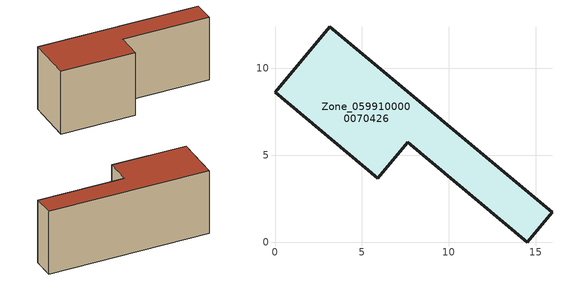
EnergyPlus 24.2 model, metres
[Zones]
Zone_0599100000070426
 floor ground (C_G): 0,8.61 3.15,12.38 15.93,1.72 14.5,0 7.63,5.73 5.92,3.68 z0
 wall outside (C_F): 3.15,12.38 0,8.61 5.92,3.68 7.63,5.73 14.5,0 15.93,1.72 3.15,12.38 z0:6.84
 roof outside (C_R): 15.93,1.72 3.15,12.38 0,8.61 5.92,3.68 7.63,5.73 14.5,0 z6.84
[BUILDING]
Pand.0599100000070426: North Axis=0; Terrain=City; Loads Convergence Tolerance Value=0.04; Temperature Convergence Tolerance Value=0.4; Solar Distribution=FullExterior; Maximum Number of Warmup Days=25; Minimum Number of Warmup Days=1
[Site:Location]
Rotterdam.The.Hague.AP_ZH_NLD Design_Conditions: Latitude=51.96; Longitude=4.45; Time Zone=1; Elevation=-4.5
[SITE:GROUNDTEMPERATURE:BUILDINGSURFACE]
18, 18, 18, 18, 18, 18, 18, 18, 18, 18, 18, 18
[MATERIAL] Thermal Absorptance=0.9; Solar Absorptance=0.7; Visible Absorptance=0.7
Name | Roughness | Thickness | Conductivity | Density | Specific Heat
G.TI.1946 | MediumSmooth | 0.15 | 1 | 540 | 1210
F.TI.1946 | Rough | 0.3 | 0.857143 | 1920 | 840
R.TI.1946 | MediumRough | 0.2 | 0.1 | 1500 | 1000
[CONSTRUCTION]
C_G: G.TI.1946
C_F: F.TI.1946
C_R: R.TI.1946
[ZONE]
Zone_0599100000070426: Type=1; Multiplier=1; Ceiling Height=Autocalculate; Volume=Autocalculate; Floor Area=autocalculate; Part of Total Floor Area=Yes
[ZONEINFILTRATION:DESIGNFLOWRATE]
Infil_Zone_0599100000070426: Zone or ZoneList or Space or SpaceList=Zone_0599100000070426; Schedule=AlwaysOn; Design Flow Rate Calculation Method=Flow/Area; Flow Rate per Floor Area=0.003; Constant Term Coefficient=1; Temperature Term Coefficient=0; Velocity Term Coefficient=0; Velocity Squared Term Coefficient=0
[HVACTEMPLATE:ZONE:IDEALLOADSAIRSYSTEM]
Zone_0599100000070426: Maximum Heating Supply Air Temperature=50; Minimum Cooling Supply Air Temperature=13; Maximum Heating Supply Air Humidity Ratio=0.0156; Minimum Cooling Supply Air Humidity Ratio=0.0077; Heating Limit=NoLimit; Cooling Limit=NoLimit; Dehumidification Control Type=ConstantSensibleHeatRatio; Cooling Sensible Heat Ratio=0.7; Dehumidification Setpoint=60; Humidification Control Type=None; Humidification Setpoint=30; Outdoor Air Method=None; Outdoor Air Flow Rate per Person=0.00944; Outdoor Air Flow Rate per Zone Floor Area=0; Outdoor Air Flow Rate per Zone=0; Demand Controlled Ventilation Type=None; Outdoor Air Economizer Type=NoEconomizer; Heat Recovery Type=None; Sensible Heat Recovery Effectiveness=0.7; Latent Heat Recovery Effectiveness=0.65
[ZONECONTROL:THERMOSTAT]
ThermostatControl_Zone_0599100000070426: Zone or ZoneList=Zone_0599100000070426; Control Type Schedule=DualSetpointControlType; Control 1=Thermostat_Zone_0599100000070426; Temperature Difference Between Cutout And Setpoint=0
[THERMOSTATSETPOINT:DUALSETPOINT]
Thermostat_Zone_0599100000070426: Heating Setpoint Temperature Schedule=HeatingSetpoint_Zone_0599100000070426; Cooling Setpoint Temperature Schedule=CoolingSetpoint_Zone_0599100000070426
[SCHEDULE:COMPACT]
HeatingSetpoint_Zone_0599100000070426: Through: 12/31, For: AllDays, Until: 24:00, 21
CoolingSetpoint_Zone_0599100000070426: Through: 12/31, For: AllDays, Until: 24:00, 24
DualSetpointControlType: Through: 12/31, For: AllDays, Until: 24:00, 4
AlwaysOn: Through: 12/31, For: AllDays, Until: 24:00, 1
